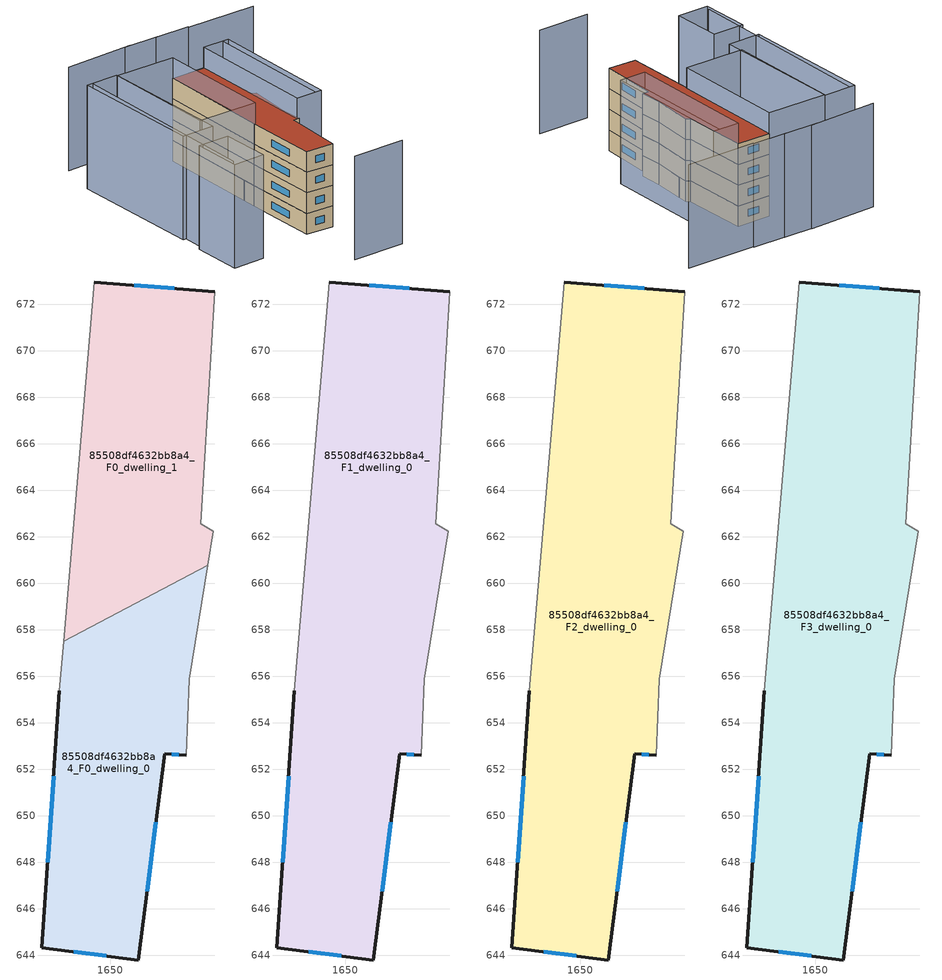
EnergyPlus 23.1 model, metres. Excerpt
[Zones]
85508df4632bb8a4_F0_dwelling_0
 floor ground (EU_floor_Construction): 1654.2,660.78 1653.4,655.88 1653.27,652.6 1652.34,652.67 1651.21,643.79 1647.06,644.32 1647.82,655.38 1648,657.51 z0
 wall outside (EU_wall_Construction): 1647.82,655.38 1647.06,644.32 1651.21,643.79 1652.34,652.67 1653.27,652.6 z0:3
 wall adiabatic (EU_wall_Construction): 1648,657.51 1647.82,655.38 / 1653.27,652.6 1653.4,655.88 1654.2,660.78 z0:3
 wall to 85508df4632bb8a4_F0_dwelling_1 (EU_wall_Construction): 1654.2,660.78 1648,657.51 z0:3
 window (EU_Window_Construction): 1652.65,652.64 1652.96,652.62 / 1651.59,646.74 1651.96,649.71 / 1648.44,644.14 1649.83,643.96 / 1647.57,651.69 1647.31,648 z1:2
85508df4632bb8a4_F0_dwelling_1
 floor ground (EU_floor_Construction): 1654.5,672.56 1653.89,662.57 1654.44,662.25 1654.2,660.78 1648,657.51 1649.31,672.97 z0
 wall outside (EU_wall_Construction): 1654.5,672.56 1649.31,672.97 z0:3
 wall adiabatic (EU_wall_Construction): 1654.2,660.78 1654.44,662.25 1653.89,662.57 1654.5,672.56 / 1649.31,672.97 1648,657.51 z0:3
 window (EU_Window_Construction): 1652.77,672.7 1651.04,672.83 z1:2
85508df4632bb8a4_F1_dwelling_0
 floor to 85508df4632bb8a4_F0_dwelling_0 (EU_floor_Construction): 1654.2,660.78 1653.4,655.88 1653.27,652.6 1652.34,652.67 1651.21,643.79 1647.06,644.32 1647.82,655.38 1648,657.51 z3
 floor to 85508df4632bb8a4_F0_dwelling_1 (EU_floor_Construction): 1654.5,672.56 1653.89,662.57 1654.44,662.24 1654.2,660.78 1648,657.51 1649.31,672.97 z3
 wall outside (EU_wall_Construction): 1654.5,672.56 1649.31,672.97 / 1647.82,655.38 1647.06,644.32 1651.21,643.79 1652.34,652.67 1653.27,652.6 z3:6
 wall adiabatic (EU_wall_Construction): 1649.31,672.97 1647.82,655.38 / 1653.27,652.6 1653.4,655.88 1654.44,662.25 1653.89,662.57 1654.5,672.56 z3:6
 window (EU_Window_Construction): 1652.77,672.7 1651.04,672.83 / 1652.65,652.64 1652.96,652.62 / 1651.59,646.74 1651.96,649.71 / 1648.44,644.14 1649.83,643.96 / 1647.57,651.69 1647.31,648 z4:5
85508df4632bb8a4_F2_dwelling_0
 floor to 85508df4632bb8a4_F1_dwelling_0 (EU_floor_Construction): 1654.5,672.56 1653.89,662.57 1654.44,662.25 1653.4,655.88 1653.27,652.6 1652.34,652.67 1651.21,643.79 1647.06,644.32 1647.82,655.38 1649.31,672.97 z6
 wall outside (EU_wall_Construction): 1654.5,672.56 1649.31,672.97 / 1647.82,655.38 1647.06,644.32 1651.21,643.79 1652.34,652.67 1653.27,652.6 z6:9
 wall adiabatic (EU_wall_Construction): 1649.31,672.97 1647.82,655.38 / 1653.27,652.6 1653.4,655.88 1654.44,662.25 1653.89,662.57 1654.5,672.56 z6:9
 window (EU_Window_Construction): 1652.77,672.7 1651.04,672.83 / 1652.65,652.64 1652.96,652.62 / 1651.59,646.74 1651.96,649.71 / 1648.44,644.14 1649.83,643.96 / 1647.57,651.69 1647.31,648 z7:8
85508df4632bb8a4_F3_dwelling_0
 floor to 85508df4632bb8a4_F2_dwelling_0 (EU_floor_Construction): 1654.5,672.56 1653.89,662.57 1654.44,662.25 1653.4,655.88 1653.27,652.6 1652.34,652.67 1651.21,643.79 1647.06,644.32 1647.82,655.38 1649.31,672.97 z9
 wall outside (EU_wall_Construction): 1654.5,672.56 1649.31,672.97 / 1647.82,655.38 1647.06,644.32 1651.21,643.79 1652.34,652.67 1653.27,652.6 z9:12
 wall adiabatic (EU_wall_Construction): 1649.31,672.97 1647.82,655.38 / 1653.27,652.6 1653.4,655.88 1654.44,662.25 1653.89,662.57 1654.5,672.56 z9:12
 window (EU_Window_Construction): 1652.77,672.7 1651.04,672.83 / 1652.65,652.64 1652.96,652.62 / 1651.59,646.74 1651.96,649.71 / 1648.44,644.14 1649.83,643.96 / 1647.57,651.69 1647.31,648 z10:11
 roof outside (EU_roof_Construction): 1651.21,643.79 1652.34,652.67 1653.27,652.6 1653.4,655.88 1654.44,662.25 1653.89,662.57 1654.5,672.56 1649.31,672.97 1647.82,655.38 1647.06,644.32 z12
shading: 1646.42,634.32 1654.34,633.69 / 1636.09,674.05 1633.6,643.84 / 1655.99,652.43 1657.62,672.31 / 1657.23,678.66 1651.98,679.07 / 1652.15,679.13 1646.82,679.51 / 1647.79,679.59 1637.23,679.98 / 1667.88,677.67 1657.17,678.49 / 1638.28,650.14 1637.82,642.69 / 1637.82,642.69 1633.04,642.99 / 1633.04,642.99 1633.5,650.43 / 1633.5,650.43 1638.28,650.14 / 1654.5,672.56 1658.48,672.24 / 1658.48,672.24 1656.9,652.32 / 1656.9,652.32 1652.92,652.63 / 1652.92,652.63 1654.5,672.56 / 1640.17,673.8 1638.92,653.71 / 1638.92,653.71 1633.97,654.02 / 1633.97,654.02 1635.21,674.1 / 1635.21,674.1 1640.17,673.8 / 1640.16,673.68 1649.31,672.97 / 1649.31,672.97 1647.92,655.29 / 1647.92,655.29 1638.78,656.01 / 1638.78,656.01 1640.16,673.68 z0:15
[Building]
EU S2 Campaign: North Axis=0; Terrain=City; Solar Distribution=FullExterior
[Site:Location]
Bologna: Latitude=44.5; Longitude=11.25; Time Zone=1; Elevation=37
[SizingPeriod:WeatherFileDays]
AnnualSizingPeriod: Begin Month=1; Begin Day of Month=1; End Month=12; End Day of Month=31; Day of Week for Start Day=Monday; Use Weather File Daylight Saving Period=No; Use Weather File Rain and Snow Indicators=No
[MATERIAL]
EU_InternalMass_Material: Roughness=MediumRough; Thickness=0.1; Conductivity=1; Density=1800; Specific Heat=900; Thermal Absorptance=0.9; Solar Absorptance=0.7; Visible Absorptance=0.7
[MATERIAL:NOMASS] Roughness=MediumRough; Thermal Absorptance=0.9; Solar Absorptance=0.7; Visible Absorptance=0.7
Name | Thermal Resistance
EU_wall_NoMass | 0.937881
EU_roof_NoMass | 0.548572
EU_floor_NoMass | 0.71348
[WINDOWMATERIAL:SIMPLEGLAZINGSYSTEM]
EU_Window_SimpleGlazing: UFactor=4.25633; Solar Heat Gain Coefficient=0.85; Visible Transmittance=0.85
[CONSTRUCTION]
EU_wall_Construction: EU_wall_NoMass
EU_roof_Construction: EU_roof_NoMass
EU_floor_Construction: EU_floor_NoMass
EU_InternalMass_Construction: EU_InternalMass_Material
EU_Window_Construction: EU_Window_SimpleGlazing
[ZONE] Type=1; Multiplier=1; Ceiling Height=autocalculate; Floor Area=autocalculate; Part of Total Floor Area=Yes
Name | Volume
85508df4632bb8a4_F0_dwelling_0 | 224.352
85508df4632bb8a4_F1_dwelling_0 | 448.703
85508df4632bb8a4_F2_dwelling_0; 85508df4632bb8a4_F3_dwelling_0 | 448.714
85508df4632bb8a4_F0_dwelling_1 | 224.355
[INTERNALMASS] Construction=EU_InternalMass_Construction
Name | Zone or ZoneList | Surface Area
85508df4632bb8a4_F0_dwelling_0_EU_InternalMass | 85508df4632bb8a4_F0_dwelling_0 | 74.7842
85508df4632bb8a4_F0_dwelling_1_EU_InternalMass | 85508df4632bb8a4_F0_dwelling_1 | 74.7849
85508df4632bb8a4_F1_dwelling_0_EU_InternalMass | 85508df4632bb8a4_F1_dwelling_0 | 149.571
85508df4632bb8a4_F2_dwelling_0_EU_InternalMass | 85508df4632bb8a4_F2_dwelling_0 | 149.571
85508df4632bb8a4_F3_dwelling_0_EU_InternalMass | 85508df4632bb8a4_F3_dwelling_0 | 149.571
[OTHEREQUIPMENT] Fuel Type=Electricity; Design Level Calculation Method=Watts/Area; Power per Zone Floor Area=1; Fraction Latent=0; Fraction Radiant=0; Fraction Lost=0; Carbon Dioxide Generation Rate=0; EndUse Subcategory=EU_Step8_InternalGains
Name | Zone or ZoneList or Space or SpaceList | Schedule
EU_Step8_InternalGain_85508df4632bb8a4_F0_dwelling_0_f000 | 85508df4632bb8a4_F0_dwelling_0 | EU_Step8_GainSchedule_85508df4632bb8a4_F0_dwelling_0_f000
EU_Step8_InternalGain_85508df4632bb8a4_F0_dwelling_1_f000 | 85508df4632bb8a4_F0_dwelling_1 | EU_Step8_GainSchedule_85508df4632bb8a4_F0_dwelling_1_f000
EU_Step8_InternalGain_85508df4632bb8a4_F1_dwelling_0_f000 | 85508df4632bb8a4_F1_dwelling_0 | EU_Step8_GainSchedule_85508df4632bb8a4_F1_dwelling_0_f000
EU_Step8_InternalGain_85508df4632bb8a4_F2_dwelling_0_f000 | 85508df4632bb8a4_F2_dwelling_0 | EU_Step8_GainSchedule_85508df4632bb8a4_F2_dwelling_0_f000
EU_Step8_InternalGain_85508df4632bb8a4_F3_dwelling_0_f000 | 85508df4632bb8a4_F3_dwelling_0 | EU_Step8_GainSchedule_85508df4632bb8a4_F3_dwelling_0_f000
[ZONEVENTILATION:DESIGNFLOWRATE] Schedule=EU_AlwaysOn; Design Flow Rate Calculation Method=AirChanges/Hour; Air Changes per Hour=0.687892; Ventilation Type=Natural; Fan Pressure Rise=0; Fan Total Efficiency=1; Constant Term Coefficient=1; Temperature Term Coefficient=0; Velocity Term Coefficient=0; Velocity Squared Term Coefficient=0; Minimum Indoor Temperature=-100; Maximum Indoor Temperature=100; Delta Temperature=-100; Minimum Outdoor Temperature=-100; Maximum Outdoor Temperature=100; Maximum Wind Speed=40
Name | Zone or ZoneList or Space or SpaceList
EU_ConstantAir_85508df4632bb8a4_F0_dwelling_0 | 85508df4632bb8a4_F0_dwelling_0
EU_ConstantAir_85508df4632bb8a4_F0_dwelling_1 | 85508df4632bb8a4_F0_dwelling_1
EU_ConstantAir_85508df4632bb8a4_F1_dwelling_0 | 85508df4632bb8a4_F1_dwelling_0
EU_ConstantAir_85508df4632bb8a4_F2_dwelling_0 | 85508df4632bb8a4_F2_dwelling_0
EU_ConstantAir_85508df4632bb8a4_F3_dwelling_0 | 85508df4632bb8a4_F3_dwelling_0
[HVACTEMPLATE:THERMOSTAT] Constant Heating Setpoint=20; Constant Cooling Setpoint=50
EU_HeatOnly_85508df4632bb8a4_F0_dwelling_0; EU_HeatOnly_85508df4632bb8a4_F0_dwelling_1; EU_HeatOnly_85508df4632bb8a4_F1_dwelling_0; EU_HeatOnly_85508df4632bb8a4_F2_dwelling_0; EU_HeatOnly_85508df4632bb8a4_F3_dwelling_0
[HVACTEMPLATE:ZONE:IDEALLOADSAIRSYSTEM] System Availability Schedule=EU_AlwaysOn; Maximum Heating Supply Air Temperature=50; Minimum Cooling Supply Air Temperature=13; Maximum Heating Supply Air Humidity Ratio=0.0156; Minimum Cooling Supply Air Humidity Ratio=0.0077; Heating Limit=NoLimit; Cooling Limit=NoLimit; Heating Availability Schedule=EU_AlwaysOn; Cooling Availability Schedule=EU_CoolingOff; Dehumidification Control Type=ConstantSensibleHeatRatio; Cooling Sensible Heat Ratio=0.7; Dehumidification Setpoint=60; Humidification Control Type=None; Humidification Setpoint=30; Outdoor Air Method=None; Outdoor Air Flow Rate per Person=0.00944; Outdoor Air Flow Rate per Zone Floor Area=0; Outdoor Air Flow Rate per Zone=0; Demand Controlled Ventilation Type=None; Outdoor Air Economizer Type=NoEconomizer; Heat Recovery Type=None; Sensible Heat Recovery Effectiveness=0.7; Latent Heat Recovery Effectiveness=0.65
Name | Template Thermostat
85508df4632bb8a4_F0_dwelling_0 | EU_HeatOnly_85508df4632bb8a4_F0_dwelling_0
85508df4632bb8a4_F0_dwelling_1 | EU_HeatOnly_85508df4632bb8a4_F0_dwelling_1
85508df4632bb8a4_F1_dwelling_0 | EU_HeatOnly_85508df4632bb8a4_F1_dwelling_0
85508df4632bb8a4_F2_dwelling_0 | EU_HeatOnly_85508df4632bb8a4_F2_dwelling_0
85508df4632bb8a4_F3_dwelling_0 | EU_HeatOnly_85508df4632bb8a4_F3_dwelling_0
[SIZING:ZONE] Zone Cooling Design Supply Air Temperature Input Method=SupplyAirTemperature; Zone Cooling Design Supply Air Temperature=13; Zone Heating Design Supply Air Temperature Input Method=SupplyAirTemperature; Zone Heating Design Supply Air Temperature=50; Zone Cooling Design Supply Air Humidity Ratio=0.008; Zone Heating Design Supply Air Humidity Ratio=0.008; Cooling Design Air Flow Method=DesignDay; Cooling Design Air Flow Rate=0; Cooling Minimum Air Flow per Zone Floor Area=0.000762; Cooling Minimum Air Flow=0; Cooling Minimum Air Flow Fraction=0.2; Heating Design Air Flow Method=DesignDay; Heating Design Air Flow Rate=0; Heating Maximum Air Flow per Zone Floor Area=0.002032; Heating Maximum Air Flow=0.141576; Heating Maximum Air Flow Fraction=0.3; Account for Dedicated Outdoor Air System=No; Dedicated Outdoor Air System Control Strategy=NeutralSupplyAir; Dedicated Outdoor Air Low Setpoint Temperature for Design=autosize; Dedicated Outdoor Air High Setpoint Temperature for Design=autosize; Zone Load Sizing Method=Sensible Load Only No Latent Load; Zone Latent Cooling Design Supply Air Humidity Ratio Input Method=HumidityRatioDifference; Zone Cooling Design Supply Air Humidity Ratio Difference=0.005; Zone Latent Heating Design Supply Air Humidity Ratio Input Method=HumidityRatioDifference; Zone Humidification Design Supply Air Humidity Ratio Difference=0.005
85508df4632bb8a4_F0_dwelling_0; 85508df4632bb8a4_F0_dwelling_1; 85508df4632bb8a4_F1_dwelling_0; 85508df4632bb8a4_F2_dwelling_0; 85508df4632bb8a4_F3_dwelling_0
[SCHEDULE:CONSTANT]
Name | Hourly Value
EU_AlwaysOn | 1
EU_CoolingOff | 0
[SCHEDULE:FILE] Column Number=1; Rows to Skip at Top=0; Number of Hours of Data=8760; Column Separator=Comma; Interpolate to Timestep=No; Minutes per Item=60; Adjust Schedule for Daylight Savings=Yes
Name | File
EU_Step8_GainSchedule_85508df4632bb8a4_F0_dwelling_0_f000 | ../../schedules/85508df4632bb8a4/85508df4632bb8a4_F0_dwelling_0_f000_gain.csv
EU_Step8_GainSchedule_85508df4632bb8a4_F0_dwelling_1_f000 | ../../schedules/85508df4632bb8a4/85508df4632bb8a4_F0_dwelling_1_f000_gain.csv
EU_Step8_GainSchedule_85508df4632bb8a4_F1_dwelling_0_f000 | ../../schedules/85508df4632bb8a4/85508df4632bb8a4_F1_dwelling_0_f000_gain.csv
EU_Step8_GainSchedule_85508df4632bb8a4_F2_dwelling_0_f000 | ../../schedules/85508df4632bb8a4/85508df4632bb8a4_F2_dwelling_0_f000_gain.csv
EU_Step8_GainSchedule_85508df4632bb8a4_F3_dwelling_0_f000 | ../../schedules/85508df4632bb8a4/85508df4632bb8a4_F3_dwelling_0_f000_gain.csv
